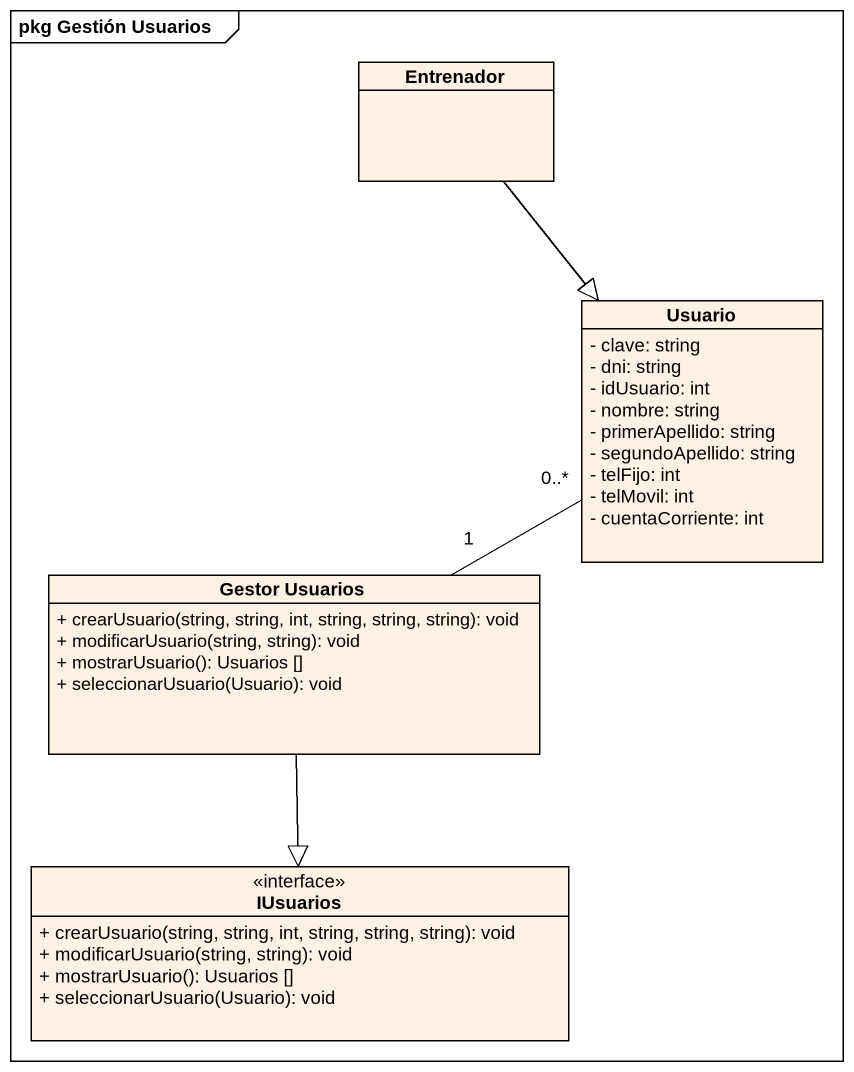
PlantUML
@startuml
mainframe pkg Gestión Usuarios
hide circle
hide empty members
skinparam classAttributeIconSize 0
class Entrenador
class Usuario {
  - clave: string
  - dni: string
  - idUsuario: int
  - nombre: string
  - primerApellido: string
  - segundoApellido: string
  - telFijo: int
  - telMovil: int
  - cuentaCorriente: int
}
class "Gestor Usuarios" as Gestor_Usuarios {
  + crearUsuario(string, string, int, string, string, string): void
  + modificarUsuario(string, string): void
  + mostrarUsuario(): Usuarios []
  + seleccionarUsuario(Usuario): void
}
class IUsuarios <<interface>> {
  + crearUsuario(string, string, int, string, string, string): void
  + modificarUsuario(string, string): void
  + mostrarUsuario(): Usuarios []
  + seleccionarUsuario(Usuario): void
}
Entrenador --|> Usuario
Gestor_Usuarios "1" -right- "0..*" Usuario
Gestor_Usuarios --|> IUsuarios
@enduml
